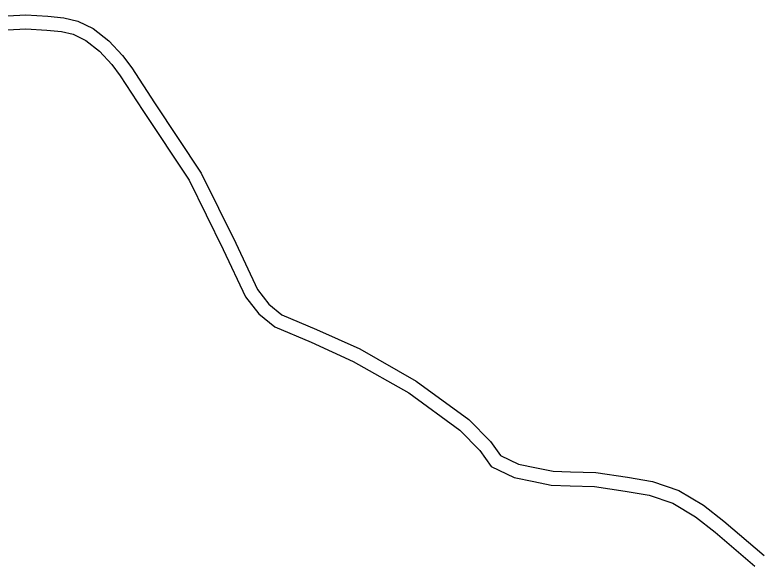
# Model space of a CAD drawing. Header units: metres. Extents: x 699753 to 708012, y 8489657 to 8490746.
# Drawn here: x 707476 to 708012, y 8489657 to 8490051 of the extents above; entities that cross this region are included whole.
import ezdxf

# ---------------------------------------------------------------- set-up
doc = ezdxf.new("R2010")
doc.units = ezdxf.units.M
doc.layers.add('C-HYDR-CTCH-HDPT', color=2, linetype='Continuous')

msp = doc.modelspace()

# ---------------------------------------------------------------- linework, layer by layer
at = {"layer": 'C-HYDR-CTCH-HDPT', "flags": 128}
for points in [[(707452.91, 8490049.73), (707484.11, 8490051.39), (707499.81, 8490050.46), (707511.08, 8490049.42), (707521.14, 8490047.01), (707532.17, 8490041.65), (707543.43, 8490032.84), (707553.23, 8490022.38), (707559.73, 8490013.48), (707576.06, 8489988.43), (707609.5, 8489938.08), (707634.16, 8489887.96), (707649.78, 8489854.86), (707657.84, 8489844.49), (707667.29, 8489836.83), (707692.08, 8489826.34), (707722.89, 8489812.38), (707763.43, 8489789.25), (707801.05, 8489761.86), (707816.5, 8489746.01), (707823.58, 8489736.12), (707836.65, 8489729.96), (707849.52, 8489727.33), (707861.29, 8489724.79), (707873.79, 8489724.34), (707891.9, 8489723.81), (707914.44, 8489720.45), (707932.54, 8489717.46), (707951.23, 8489711.02), (707968.92, 8489700.43), (707983.59, 8489689.04), (708012.24, 8489664.54)], [(707453.27, 8490039.73), (707484.08, 8490041.38), (707499.05, 8490040.49), (707509.45, 8490039.53), (707517.75, 8490037.54), (707526.84, 8490033.12), (707536.66, 8490025.44), (707545.52, 8490015.99), (707551.49, 8490007.8), (707567.7, 8489982.93), (707600.81, 8489933.09), (707625.15, 8489883.62), (707641.21, 8489849.6), (707650.65, 8489837.44), (707662.09, 8489828.17), (707688.06, 8489817.18), (707718.34, 8489803.46), (707757.99, 8489780.84), (707794.48, 8489754.27), (707808.81, 8489739.58), (707816.96, 8489728.18), (707833.47, 8489720.4), (707847.47, 8489717.55), (707860.04, 8489714.83), (707873.46, 8489714.34), (707891.01, 8489713.83), (707912.89, 8489710.57), (707930.08, 8489707.73), (707946.99, 8489701.91), (707963.27, 8489692.16), (707977.28, 8489681.29), (708005.74, 8489656.94)]]:
    msp.add_lwpolyline(points, dxfattribs=at)

doc.saveas('drawing.dxf')
